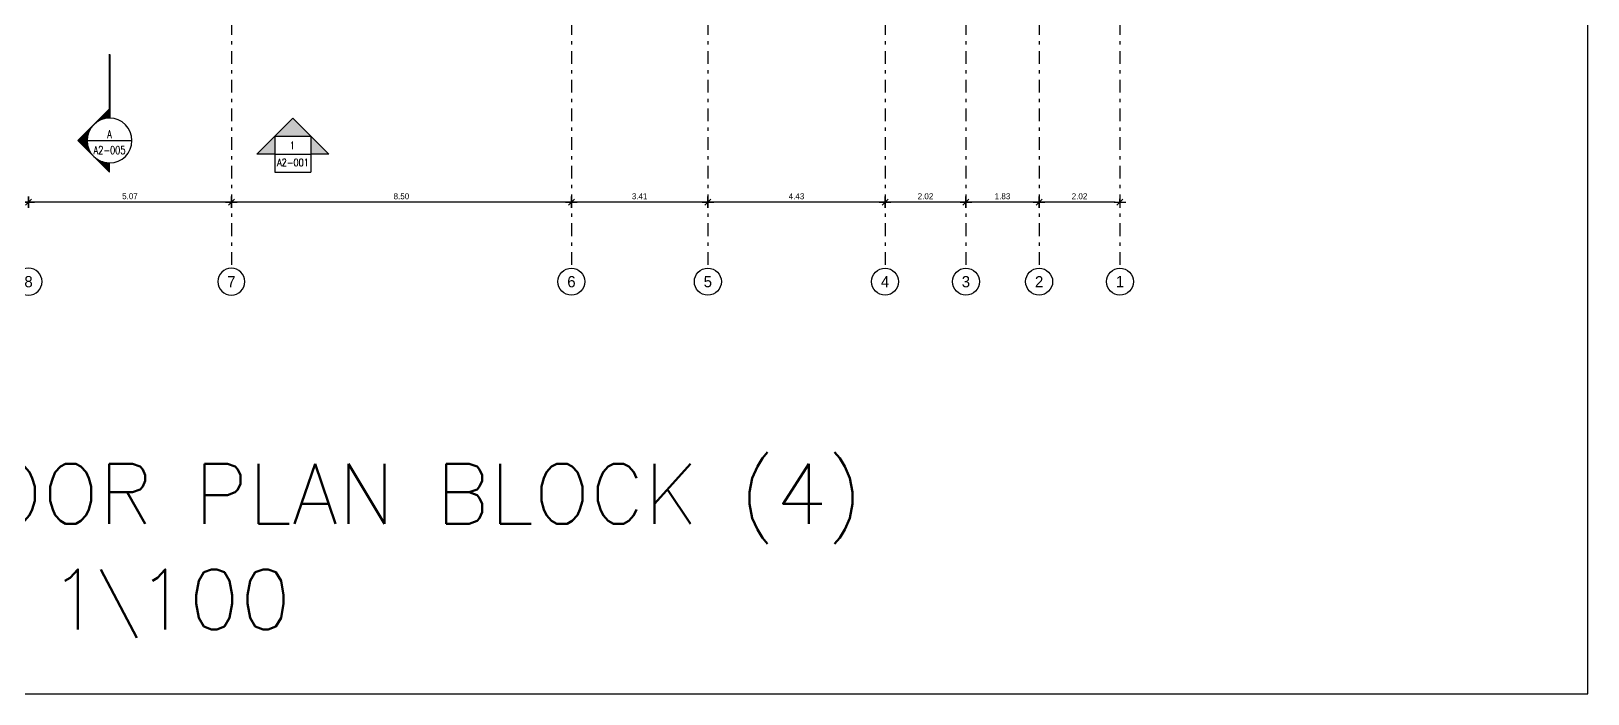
# Model space of a CAD drawing. Extents: x 185 to 567, y -69 to 170.
# Drawn here: x 328.01 to 374.7, y 100.95 to 120.84 of the extents above; entities that cross this region are included whole.
import ezdxf
from ezdxf.enums import TextEntityAlignment as Align

# ---------------------------------------------------------------- set-up
doc = ezdxf.new("R2010")
doc.units = 0
doc.header["$LTSCALE"] = 0.25
doc.header["$MEASUREMENT"] = 0
doc.header["$PDMODE"] = 35
doc.header["$PDSIZE"] = -1
for name, pattern in [('B4-PLANS$0$DASHDOT', [25.4, 12.7, -6.35, 0, -6.35]), ('B4-PLANS$0$DOT2', [0.125, 0, -0.125]), ('B4-PLANS$0$PHANTOM2', [1.25, 0.625, -0.125, 0.125, -0.125, 0.125, -0.125])]:
    doc.linetypes.add(name, pattern=pattern)
doc.layers.get('0').update_dxf_attribs({"linetype": 'CONTINUOUS'})
doc.layers.get('Defpoints').update_dxf_attribs({"linetype": 'CONTINUOUS'})
for name, color, linetype in [('A-AX', 1, 'B4-PLANS$0$DASHDOT'), ('A-AXM', 4, 'CONTINUOUS'), ('A-EDM', 2, 'CONTINUOUS'), ('A-SYMB-50', 4, 'CONTINUOUS')]:
    doc.layers.add(name, color=color, linetype=linetype)
doc.styles.add('B4-PLANS$0$AUC-2-5', font='romans.shx', dxfattribs={"width": 0.85})
doc.styles.add('B4-PLANS$0$RAJ-2-5', font='romans.shx', dxfattribs={"width": 0.85})
doc.styles.add('B4-PLANS$0$ROMANS', font='romans.shx')
doc.styles.add('B4-PLANS$0$S100', font='romans.shx', dxfattribs={"width": 0.9})
doc.styles.add('B4-PLANS$0$XA', font='XARAB.SHX')
doc.styles.add('B4-PLANS$0$XARAB', font='xarab.shx')
doc.dimstyles.new('B4-PLANS$0$DIM100', dxfattribs={"dimtxt": 0.15, "dimasz": 0.12, "dimexe": 0.1, "dimexo": 0, "dimgap": 0.05, "dimtad": 1, "dimzin": 3, "dimdsep": 46, "dimtxsty": 'B4-PLANS$0$XARAB', "dimblk": 'B4-PLANS$0$DTICK', "dimcen": 0.09, "dimclrd": 256, "dimclre": 4, "dimclrt": 3, "dimadec": 0, "dimazin": 3, "dimtfac": 1, "dimtix": 1, "dimtmove": 2, "dimatfit": 0, "dimldrblk": 'B4-PLANS$0$DTICK', "dimfxl": 0.15, "dimtolj": 1, "dimtzin": 3, "dimlwd": -3, "dimlwe": -3, "dimarcsym": 0})

# ---------------------------------------------------------------- blocks, each defined once
blk = doc.blocks.new('B4-PLANS$0$ACRU1')
at = {"color": 2}
blk.add_circle((0, 0), 600, dxfattribs=at)
at = {"style": 'B4-PLANS$0$ROMANS'}
blk.add_attdef('A', text='', height=450, dxfattribs=at).set_placement((0, 0), align=Align.MIDDLE)
blk = doc.blocks.new('B4-PLANS$0$DTICK')
for p, q in [((-1.21, 0), (1.21, 0)), ((0, 1.21), (0, -1.21))]:
    blk.add_line(p, q)
at = {"color": 3}
blk.add_line((-0.63, -0.63), (0.63, 0.63), dxfattribs=at)
blk = doc.blocks.new('*D53')
at = {"layer": 'A-EDM', "color": 4, "linetype": 'B4-PLANS$0$DOT2', "lineweight": -3, "transparency": 16777216}
for p, q in [((20.275, -24.585), (20.275, -24.485)), ((22.295, -24.585), (22.295, -24.485))]:
    blk.add_line(p, q, dxfattribs=at)
at = {"layer": 'A-EDM', "lineweight": -3, "transparency": 16777216}
blk.add_line((22.175, -24.585), (20.395, -24.585), dxfattribs=at)
at = {"layer": 'Defpoints', "color": 0, "transparency": 16777216}
for p in [(20.275, -24.585, 0), (20.275, -24.585), (22.295, -24.585, 0)]:
    blk.add_point(p, dxfattribs=at)
at = {"layer": 'A-EDM', "lineweight": -3, "transparency": 16777216, "xscale": 0.12, "yscale": 0.12, "zscale": 0.12, "rotation": 180}
blk.add_blockref('B4-PLANS$0$DTICK', (20.275, -24.585), dxfattribs=at)
at = {"layer": 'A-EDM', "lineweight": -3, "transparency": 16777216, "xscale": 0.12, "yscale": 0.12, "zscale": 0.12}
blk.add_blockref('B4-PLANS$0$DTICK', (22.295, -24.585), dxfattribs=at)
at = {"layer": 'A-EDM', "color": 3, "transparency": 16777216, "insert": (21.285, -24.437), "char_height": 0.15, "attachment_point": 5, "style": 'B4-PLANS$0$XARAB'}
blk.add_mtext('\\A1;2.02', dxfattribs=at)
blk = doc.blocks.new('*D54')
at = {"layer": 'A-EDM', "color": 4, "linetype": 'B4-PLANS$0$DOT2', "lineweight": -3, "transparency": 16777216}
for p, q in [((18.445, -24.585), (18.445, -24.485)), ((20.275, -24.585), (20.275, -24.485))]:
    blk.add_line(p, q, dxfattribs=at)
at = {"layer": 'A-EDM', "lineweight": -3, "transparency": 16777216}
blk.add_line((20.155, -24.585), (18.565, -24.585), dxfattribs=at)
at = {"layer": 'Defpoints', "color": 0, "transparency": 16777216}
for p in [(18.445, -24.585), (18.445, -24.585), (20.275, -24.585, 0)]:
    blk.add_point(p, dxfattribs=at)
at = {"layer": 'A-EDM', "lineweight": -3, "transparency": 16777216, "xscale": 0.12, "yscale": 0.12, "zscale": 0.12, "rotation": 180}
blk.add_blockref('B4-PLANS$0$DTICK', (18.445, -24.585), dxfattribs=at)
at = {"layer": 'A-EDM', "lineweight": -3, "transparency": 16777216, "xscale": 0.12, "yscale": 0.12, "zscale": 0.12}
blk.add_blockref('B4-PLANS$0$DTICK', (20.275, -24.585), dxfattribs=at)
at = {"layer": 'A-EDM', "color": 3, "transparency": 16777216, "insert": (19.36, -24.437), "char_height": 0.15, "attachment_point": 5, "style": 'B4-PLANS$0$XARAB'}
blk.add_mtext('\\A1;1.83', dxfattribs=at)
blk = doc.blocks.new('*D55')
at = {"layer": 'A-EDM', "color": 4, "linetype": 'B4-PLANS$0$DOT2', "lineweight": -3, "transparency": 16777216}
for p, q in [((16.425, -24.585), (16.425, -24.485)), ((18.445, -24.585), (18.445, -24.485))]:
    blk.add_line(p, q, dxfattribs=at)
at = {"layer": 'A-EDM', "lineweight": -3, "transparency": 16777216}
blk.add_line((18.325, -24.585), (16.545, -24.585), dxfattribs=at)
at = {"layer": 'Defpoints', "color": 0, "transparency": 16777216}
for p in [(16.425, -24.585, 0), (16.425, -24.585), (18.445, -24.585)]:
    blk.add_point(p, dxfattribs=at)
at = {"layer": 'A-EDM', "lineweight": -3, "transparency": 16777216, "xscale": 0.12, "yscale": 0.12, "zscale": 0.12, "rotation": 180}
blk.add_blockref('B4-PLANS$0$DTICK', (16.425, -24.585), dxfattribs=at)
at = {"layer": 'A-EDM', "lineweight": -3, "transparency": 16777216, "xscale": 0.12, "yscale": 0.12, "zscale": 0.12}
blk.add_blockref('B4-PLANS$0$DTICK', (18.445, -24.585), dxfattribs=at)
at = {"layer": 'A-EDM', "color": 3, "transparency": 16777216, "insert": (17.435, -24.437), "char_height": 0.15, "attachment_point": 5, "style": 'B4-PLANS$0$XARAB'}
blk.add_mtext('\\A1;2.02', dxfattribs=at)
blk = doc.blocks.new('*D56')
at = {"layer": 'A-EDM', "color": 4, "linetype": 'B4-PLANS$0$DOT2', "lineweight": -3, "transparency": 16777216}
for p, q in [((11.995, -24.585), (11.995, -24.485)), ((16.425, -24.585), (16.425, -24.485))]:
    blk.add_line(p, q, dxfattribs=at)
at = {"layer": 'A-EDM', "lineweight": -3, "transparency": 16777216}
blk.add_line((16.305, -24.585), (12.115, -24.585), dxfattribs=at)
at = {"layer": 'Defpoints', "color": 0, "transparency": 16777216}
for p in [(11.995, -24.585, 0), (11.995, -24.585), (16.425, -24.585, 0)]:
    blk.add_point(p, dxfattribs=at)
at = {"layer": 'A-EDM', "lineweight": -3, "transparency": 16777216, "xscale": 0.12, "yscale": 0.12, "zscale": 0.12, "rotation": 180}
blk.add_blockref('B4-PLANS$0$DTICK', (11.995, -24.585), dxfattribs=at)
at = {"layer": 'A-EDM', "lineweight": -3, "transparency": 16777216, "xscale": 0.12, "yscale": 0.12, "zscale": 0.12}
blk.add_blockref('B4-PLANS$0$DTICK', (16.425, -24.585), dxfattribs=at)
at = {"layer": 'A-EDM', "color": 3, "transparency": 16777216, "insert": (14.21, -24.437), "char_height": 0.15, "attachment_point": 5, "style": 'B4-PLANS$0$XARAB'}
blk.add_mtext('\\A1;4.43', dxfattribs=at)
blk = doc.blocks.new('*D57')
at = {"layer": 'A-EDM', "color": 4, "linetype": 'B4-PLANS$0$DOT2', "lineweight": -3, "transparency": 16777216}
for p, q in [((8.585, -24.585), (8.585, -24.485)), ((11.995, -24.585), (11.995, -24.485))]:
    blk.add_line(p, q, dxfattribs=at)
at = {"layer": 'A-EDM', "lineweight": -3, "transparency": 16777216}
blk.add_line((11.875, -24.585), (8.705, -24.585), dxfattribs=at)
at = {"layer": 'Defpoints', "color": 0, "transparency": 16777216}
for p in [(8.585, -24.585), (8.585, -24.585), (11.995, -24.585, 0)]:
    blk.add_point(p, dxfattribs=at)
at = {"layer": 'A-EDM', "lineweight": -3, "transparency": 16777216, "xscale": 0.12, "yscale": 0.12, "zscale": 0.12, "rotation": 180}
blk.add_blockref('B4-PLANS$0$DTICK', (8.585, -24.585), dxfattribs=at)
at = {"layer": 'A-EDM', "lineweight": -3, "transparency": 16777216, "xscale": 0.12, "yscale": 0.12, "zscale": 0.12}
blk.add_blockref('B4-PLANS$0$DTICK', (11.995, -24.585), dxfattribs=at)
at = {"layer": 'A-EDM', "color": 3, "transparency": 16777216, "insert": (10.29, -24.437), "char_height": 0.15, "attachment_point": 5, "style": 'B4-PLANS$0$XARAB'}
blk.add_mtext('\\A1;3.41', dxfattribs=at)
blk = doc.blocks.new('*D58')
at = {"layer": 'A-EDM', "color": 4, "linetype": 'B4-PLANS$0$DOT2', "lineweight": -3, "transparency": 16777216}
for p, q in [((0.085, -24.585), (0.085, -24.485)), ((8.585, -24.585), (8.585, -24.485))]:
    blk.add_line(p, q, dxfattribs=at)
at = {"layer": 'A-EDM', "lineweight": -3, "transparency": 16777216}
blk.add_line((8.465, -24.585), (0.205, -24.585), dxfattribs=at)
at = {"layer": 'Defpoints', "color": 0, "transparency": 16777216}
for p in [(0.085, -24.585), (0.085, -24.585), (8.585, -24.585)]:
    blk.add_point(p, dxfattribs=at)
at = {"layer": 'A-EDM', "lineweight": -3, "transparency": 16777216, "xscale": 0.12, "yscale": 0.12, "zscale": 0.12, "rotation": 180}
blk.add_blockref('B4-PLANS$0$DTICK', (0.085, -24.585), dxfattribs=at)
at = {"layer": 'A-EDM', "lineweight": -3, "transparency": 16777216, "xscale": 0.12, "yscale": 0.12, "zscale": 0.12}
blk.add_blockref('B4-PLANS$0$DTICK', (8.585, -24.585), dxfattribs=at)
at = {"layer": 'A-EDM', "color": 3, "transparency": 16777216, "insert": (4.335, -24.437), "char_height": 0.15, "attachment_point": 5, "style": 'B4-PLANS$0$XARAB'}
blk.add_mtext('\\A1;8.50', dxfattribs=at)
blk = doc.blocks.new('*D59')
at = {"layer": 'A-EDM', "color": 4, "linetype": 'B4-PLANS$0$DOT2', "lineweight": -3, "transparency": 16777216}
for p, q in [((-4.985, -24.585), (-4.985, -24.485)), ((0.085, -24.585), (0.085, -24.485))]:
    blk.add_line(p, q, dxfattribs=at)
at = {"layer": 'A-EDM', "lineweight": -3, "transparency": 16777216}
blk.add_line((-0.035, -24.585), (-4.865, -24.585), dxfattribs=at)
at = {"layer": 'Defpoints', "color": 0, "transparency": 16777216}
for p in [(-4.985, -24.585), (-4.985, -24.585), (0.085, -24.585)]:
    blk.add_point(p, dxfattribs=at)
at = {"layer": 'A-EDM', "lineweight": -3, "transparency": 16777216, "xscale": 0.12, "yscale": 0.12, "zscale": 0.12, "rotation": 180}
blk.add_blockref('B4-PLANS$0$DTICK', (-4.985, -24.585), dxfattribs=at)
at = {"layer": 'A-EDM', "lineweight": -3, "transparency": 16777216, "xscale": 0.12, "yscale": 0.12, "zscale": 0.12}
blk.add_blockref('B4-PLANS$0$DTICK', (0.085, -24.585), dxfattribs=at)
at = {"layer": 'A-EDM', "color": 3, "transparency": 16777216, "insert": (-2.45, -24.436), "char_height": 0.15, "attachment_point": 5, "style": 'B4-PLANS$0$XARAB'}
blk.add_mtext('\\A1;5.07', dxfattribs=at)
blk = doc.blocks.new('*D60')
at = {"layer": 'A-EDM', "color": 4, "linetype": 'B4-PLANS$0$DOT2', "lineweight": -3, "transparency": 16777216}
for p, q in [((-7.805, -24.585), (-7.805, -24.485)), ((-4.985, -24.585), (-4.985, -24.485))]:
    blk.add_line(p, q, dxfattribs=at)
at = {"layer": 'A-EDM', "lineweight": -3, "transparency": 16777216}
blk.add_line((-5.105, -24.585), (-7.685, -24.585), dxfattribs=at)
at = {"layer": 'Defpoints', "color": 0, "transparency": 16777216}
for p in [(-7.805, -24.585), (-7.805, -24.585), (-4.985, -24.585)]:
    blk.add_point(p, dxfattribs=at)
at = {"layer": 'A-EDM', "lineweight": -3, "transparency": 16777216, "xscale": 0.12, "yscale": 0.12, "zscale": 0.12, "rotation": 180}
blk.add_blockref('B4-PLANS$0$DTICK', (-7.805, -24.585), dxfattribs=at)
at = {"layer": 'A-EDM', "lineweight": -3, "transparency": 16777216, "xscale": 0.12, "yscale": 0.12, "zscale": 0.12}
blk.add_blockref('B4-PLANS$0$DTICK', (-4.985, -24.585), dxfattribs=at)
at = {"layer": 'A-EDM', "color": 3, "transparency": 16777216, "insert": (-6.395, -24.437), "char_height": 0.15, "attachment_point": 5, "style": 'B4-PLANS$0$XARAB'}
blk.add_mtext('\\A1;2.82', dxfattribs=at)
blk = doc.blocks.new('B4-PLANS$0$Bk-Elevation_Dn')
h = blk.add_hatch(color=256)
h.paths.add_polyline_path([(-12.12, 12.12), (-6.06, 6.06), (-6.06, 12.12)])
h.paths.add_polyline_path([(-6.06, 6.06), (0, 0), (6.06, 6.06)])
h.paths.add_polyline_path([(12.12, 12.12), (6.06, 12.12), (6.06, 6.06)])
for p, q in [((-6.06, 6.06), (-6.06, 18.19)), ((-6.06, 18.19), (6.06, 18.19)), ((6.06, 6.06), (6.06, 18.19)), ((-12.12, 12.12), (0, 0)), ((-6.06, 12.12), (-12.12, 12.12)), ((-6.06, 12.12), (6.06, 12.12)), ((0, 0), (12.12, 12.12)), ((12.12, 12.12), (6.06, 12.12)), ((-6.06, 6.06), (6.06, 6.06))]:
    blk.add_line(p, q)
at = {"style": 'B4-PLANS$0$AUC-2-5'}
for tag, height, p in [('ID.', 3.17, (0, 14.9)), ('SHEET', 2.38, (0, 9.15))]:
    blk.add_attdef(tag, text='', height=height, dxfattribs=at).set_placement(p, align=Align.MIDDLE)
blk = doc.blocks.new('*X27')
at = {"color": 0}
for p, q in [((40625, 52810), (40625, 53025)), ((40650, 52813), (40650, 53050)), ((40675, 52814), (40675, 53075)), ((40700, 52815), (40700, 53100)), ((40725, 52815), (40725, 53084)), ((40750, 52813), (40750, 53059)), ((40775, 52811), (40775, 53034)), ((40150, 52542), (40150, 52550)), ((40175, 52573), (40175, 52575)), ((40200, 52600), (40200, 52600)), ((40225, 52625), (40225, 52625)), ((40250, 52647), (40250, 52650)), ((40275, 52667), (40275, 52675)), ((40300, 52686), (40300, 52700)), ((40325, 52703), (40325, 52725)), ((40350, 52718), (40350, 52750)), ((40375, 52732), (40375, 52775)), ((40400, 52745), (40400, 52800)), ((40425, 52757), (40425, 52825)), ((40450, 52767), (40450, 52850)), ((40475, 52776), (40475, 52875)), ((40500, 52784), (40500, 52900)), ((40525, 52791), (40525, 52925)), ((40550, 52798), (40550, 52950)), ((40575, 52803), (40575, 52975)), ((40600, 52807), (40600, 53000)), ((40800, 52808), (40800, 53009)), ((40825, 52804), (40825, 52984)), ((40850, 52800), (40850, 52959)), ((40875, 52794), (40875, 52934)), ((40900, 52787), (40900, 52909)), ((40925, 52779), (40925, 52884)), ((40950, 52770), (40950, 52859)), ((40975, 52761), (40975, 52834)), ((41000, 52749), (41000, 52809)), ((41025, 52737), (41025, 52784)), ((41050, 52724), (41050, 52759)), ((41075, 52709), (41075, 52734)), ((41100, 52693), (41100, 52709)), ((41125, 52675), (41125, 52684)), ((41150, 52655), (41150, 52659)), ((41175, 52633), (41175, 52634)), ((41225, 52583), (41225, 52584)), ((41250, 52554), (41250, 52559)), ((41275, 52521), (41275, 52534)), ((39725, 52115), (39725, 52125)), ((39750, 52115), (39750, 52150)), ((39775, 52115), (39775, 52175)), ((39800, 52115), (39800, 52200)), ((39825, 52115), (39825, 52225)), ((39850, 52115), (39850, 52250)), ((39875, 52115), (39875, 52275)), ((39900, 52115), (39900, 52300)), ((39925, 52115), (39925, 52325)), ((39950, 52115), (39950, 52350)), ((39975, 52115), (39975, 52375)), ((40000, 52115), (40000, 52400)), ((40025, 52282), (40025, 52425)), ((40050, 52363), (40050, 52450)), ((40075, 52421), (40075, 52475)), ((40100, 52468), (40100, 52500)), ((40125, 52507), (40125, 52525)), ((41300, 52483), (41300, 52509)), ((41325, 52439), (41325, 52484)), ((41350, 52386), (41350, 52459)), ((41375, 52316), (41375, 52434)), ((41400, 52195), (41400, 52409)), ((41425, 52115), (41425, 52384)), ((41450, 52115), (41450, 52359)), ((41475, 52115), (41475, 52334)), ((41500, 52115), (41500, 52309)), ((41525, 52115), (41525, 52284)), ((41550, 52115), (41550, 52259)), ((41575, 52115), (41575, 52234)), ((41600, 52115), (41600, 52209)), ((41625, 52115), (41625, 52184)), ((41650, 52115), (41650, 52159)), ((41675, 52115), (41675, 52134))]:
    blk.add_line(p, q, dxfattribs=at)
blk = doc.blocks.new('B4-PLANS$0$SRD')
for p, q in [((0, 792), (-792, 0)), ((0, 792), (0, 560)), ((-560, 0), (560, 0)), ((0, -792), (-792, 0)), ((0, -560), (0, -2160))]:
    blk.add_line(p, q)
blk.add_circle((0, 0), 560)
at = {"xscale": 0.8, "yscale": 0.8, "zscale": 0.8, "rotation": 90}
blk.add_blockref('*X27', (41692, -32564), dxfattribs=at)
at = {"style": 'B4-PLANS$0$S100', "width": 0.75, "flags": 12}
for tag, p in [('N', (0, 240)), ('SHEET', (0, -160))]:
    blk.add_attdef(tag, text='', height=200, dxfattribs=at).set_placement(p, align=Align.MIDDLE)
blk = doc.blocks.new('B4-PLANS$0$SYM')
at = {"layer": 'A-SYMB-50', "linetype": 'B4-PLANS$0$PHANTOM2', "lineweight": -3, "ltscale": 2, "const_width": 0.05, "elevation": 0}
blk.add_lwpolyline([(2.767, -20.596), (2.767, -22.196)], dxfattribs=at)
at = {"layer": 'A-SYMB-50', "linetype": 'B4-PLANS$0$PHANTOM2', "lineweight": -3, "ltscale": 2}
ref = blk.add_blockref('B4-PLANS$0$SRD', (2.767, -22.756, 0), dxfattribs=dict(at, xscale=-0.0009999999999763531, yscale=0.001000000000004775, zscale=0.001, rotation=180))
ref.add_attrib('N', 'A2-005', dxfattribs={"layer": '0', "height": 0.2, "style": 'B4-PLANS$0$S100', "width": 0.75, "flags": 12}).set_placement((2.767, -22.996, 0), align=Align.MIDDLE)
ref.add_attrib('SHEET', 'A', dxfattribs={"layer": '0', "height": 0.2, "style": 'B4-PLANS$0$S100', "width": 0.75, "flags": 12}).set_placement((2.767, -22.596, 0), align=Align.MIDDLE)
at = {"layer": 'A-SYMB-50'}
ref = blk.add_blockref('B4-PLANS$0$Bk-Elevation_Dn', (7.352, -22.198, 0), dxfattribs=dict(at, xscale=-0.07423693242890295, yscale=0.07423693242890295, zscale=0.07423693240877695, rotation=180))
ref.add_attrib('ID.', 'A2-001', dxfattribs={"layer": '0', "height": 0.1875, "rotation": 360, "style": 'B4-PLANS$0$RAJ-2-5', "width": 0.8}).set_placement((7.352, -23.304, 0), align=Align.MIDDLE)
ref.add_attrib('SHEET', '1', dxfattribs={"layer": '0', "height": 0.188, "rotation": 360, "style": 'B4-PLANS$0$RAJ-2-5', "width": 0.85}).set_placement((7.337, -22.877, 0), align=Align.MIDDLE)
blk = doc.blocks.new('B4-PLANS$0$AXES-B2')
at = {"layer": 'A-AX', "ltscale": 0.1}
for p, q in [((0.085, 10.085), (0.085, -26.235)), ((8.585, 10.085), (8.585, -26.235)), ((11.995, 10.085), (11.995, -26.235)), ((16.425, 10.085), (16.425, -26.235)), ((18.445, 10.085), (18.445, -26.235)), ((20.275, 10.085), (20.275, -26.235)), ((22.295, 10.085), (22.295, -26.235))]:
    blk.add_line(p, q, dxfattribs=at)
at = {"layer": 'A-AXM'}
ref = blk.add_blockref('B4-PLANS$0$ACRU1', (-4.985, -26.573), dxfattribs=dict(at, xscale=-0.0005624999175779749, yscale=0.0005624997429549586, zscale=0.0005625000000080149, rotation=1.778695351006832e-05))
ref.add_attrib('A', '8', dxfattribs={"layer": '0', "height": 0.281, "rotation": 0, "style": 'B4-PLANS$0$XA', "flags": 12}).set_placement((-4.985, -26.573), align=Align.MIDDLE)
ref = blk.add_blockref('B4-PLANS$0$ACRU1', (0.085, -26.573), dxfattribs=dict(at, xscale=-0.0005624999175779749, yscale=0.0005624997429549586, zscale=0.0005625000000080149, rotation=1.778695351006832e-05))
ref.add_attrib('A', '7', dxfattribs={"layer": '0', "height": 0.281, "rotation": 0, "style": 'B4-PLANS$0$XA', "flags": 12}).set_placement((0.085, -26.573), align=Align.MIDDLE)
ref = blk.add_blockref('B4-PLANS$0$ACRU1', (8.585, -26.573), dxfattribs=dict(at, xscale=0.0005624999175779749, yscale=0.0005624999175779749, zscale=0.0005624999175779749, rotation=359.9999822130465))
ref.add_attrib('A', '6', dxfattribs={"layer": '0', "height": 0.281, "rotation": 360, "style": 'B4-PLANS$0$XA', "flags": 12}).set_placement((8.585, -26.573), align=Align.MIDDLE)
ref = blk.add_blockref('B4-PLANS$0$ACRU1', (11.995, -26.573, 0), dxfattribs=dict(at, xscale=0.0005624999175779749, yscale=0.0005624999175779749, zscale=0.0005624999175779749, rotation=359.9999822130465))
ref.add_attrib('A', '5', dxfattribs={"layer": '0', "height": 0.281, "rotation": 360, "style": 'B4-PLANS$0$XA', "flags": 12}).set_placement((11.995, -26.573, 0), align=Align.MIDDLE)
ref = blk.add_blockref('B4-PLANS$0$ACRU1', (16.425, -26.573), dxfattribs=dict(at, xscale=0.0005624999175779749, yscale=0.0005624999175779749, zscale=0.0005624999175779749, rotation=359.9999822130465))
ref.add_attrib('A', '4', dxfattribs={"layer": '0', "height": 0.281, "rotation": 360, "style": 'B4-PLANS$0$XA', "flags": 12}).set_placement((16.425, -26.573), align=Align.MIDDLE)
ref = blk.add_blockref('B4-PLANS$0$ACRU1', (18.445, -26.573), dxfattribs=dict(at, xscale=0.0005624999175779749, yscale=0.0005624999175779749, zscale=0.0005624999175779749, rotation=359.9999822130465))
ref.add_attrib('A', '3', dxfattribs={"layer": '0', "height": 0.281, "rotation": 360, "style": 'B4-PLANS$0$XA', "flags": 12}).set_placement((18.445, -26.573), align=Align.MIDDLE)
ref = blk.add_blockref('B4-PLANS$0$ACRU1', (20.275, -26.573), dxfattribs=dict(at, xscale=0.0005624999175779749, yscale=0.0005624999175779749, zscale=0.0005624999175779749, rotation=359.9999822130465))
ref.add_attrib('A', '2', dxfattribs={"layer": '0', "height": 0.281, "rotation": 360, "style": 'B4-PLANS$0$XA', "flags": 12}).set_placement((20.275, -26.573), align=Align.MIDDLE)
ref = blk.add_blockref('B4-PLANS$0$ACRU1', (22.295, -26.573, 0), dxfattribs=dict(at, xscale=0.000562499917577961, yscale=0.000562499917577961, zscale=0.000562499917577961, rotation=359.9999822130465))
ref.add_attrib('A', '1', dxfattribs={"layer": '0', "height": 0.281, "rotation": 360, "style": 'B4-PLANS$0$XA', "flags": 12}).set_placement((22.295, -26.573, 0), align=Align.MIDDLE)
at = {"layer": 'A-EDM'}
for base, p1, p2, picture, middle in [((-7.805, -24.585), (-4.985, -24.585), (-7.805, -24.585), '*D60', (-6.395, -24.437)), ((-4.985, -24.585), (0.085, -24.585), (-4.985, -24.585), '*D59', (-2.45, -24.436)), ((0.085, -24.585), (8.585, -24.585), (0.085, -24.585), '*D58', (4.335, -24.437)), ((8.585, -24.585), (11.995, -24.585, 0), (8.585, -24.585), '*D57', (10.29, -24.437)), ((11.995, -24.585), (16.425, -24.585, 0), (11.995, -24.585, 0), '*D56', (14.21, -24.437)), ((16.425, -24.585), (18.445, -24.585), (16.425, -24.585, 0), '*D55', (17.435, -24.437)), ((18.445, -24.585), (20.275, -24.585, 0), (18.445, -24.585), '*D54', (19.36, -24.437))]:
    dim = blk.add_linear_dim(base=base, p1=p1, p2=p2, dimstyle='B4-PLANS$0$DIM100', override={"dimfxl": 0.15}, dxfattribs=at)
    dim.commit()
    dim.dimension.update_dxf_attribs({"geometry": picture, "text_midpoint": middle})
dim = blk.add_aligned_dim(p1=(22.295, -24.585, 0), p2=(20.275, -24.585, 0), distance=0, dimstyle='B4-PLANS$0$DIM100', override={"dimfxl": 0.15}, dxfattribs=at)
dim.commit()
dim.dimension.update_dxf_attribs({"geometry": '*D53', "text_midpoint": (21.285, -24.437)})

msp = doc.modelspace()

# ---------------------------------------------------------------- linework, layer by layer
at = {"layer": 'Defpoints'}
msp.add_lwpolyline([(374.7, 167.434), (291.872, 167.434), (291.872, 100.95), (374.7, 100.95)], close=True, dxfattribs=at)

# ---------------------------------------------------------------- block references
at = {"layer": 'A-EDM', "linetype": 'ByBlock', "ltscale": 2, "xscale": 1.2, "yscale": 1.2, "zscale": 1.2}
msp.add_blockref('B4-PLANS$0$AXES-B2', (333.91, 145.211), dxfattribs=at)
at = {"layer": 'A-SYMB-50', "xscale": 1.2, "yscale": 1.2, "zscale": 1.2}
msp.add_blockref('B4-PLANS$0$SYM', (327.037, 144.866, 0), dxfattribs=at)

# ---------------------------------------------------------------- texts
at = {"layer": 'Defpoints', "style": 'B4-PLANS$0$ROMANS'}
for s, p in [('TYPICAL FLOOR PLAN BLOCK (4)', (313.532, 106.058, 0)), ('1\\100', (328.558, 102.887, 0))]:
    msp.add_text(s, height=1.8, dxfattribs=at).set_placement(p)

doc.saveas('drawing.dxf')
